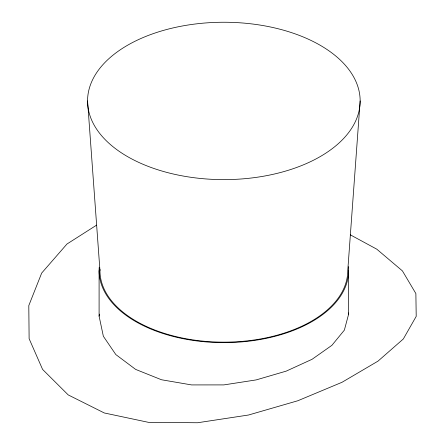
<?xml version="1.0" encoding="UTF-8"?>
<svg xmlns="http://www.w3.org/2000/svg" width="445" height="445" viewBox="0 0 445 445"><rect width="100%" height="100%" fill="white"/><g stroke="black" fill="none" stroke-linecap="round" stroke-linejoin="round"><path stroke-width="0.67" d="M360.15 100.937A136.292 78.687 0 0 1 155.711 169.083A136.292 78.687 0 0 1 155.711 32.791A136.292 78.687 0 0 1 360.15 100.937L347.756 270.616A123.899 71.534 0 0 1 222.711 342.149A123.899 71.534 0 0 1 99.975 269.292M348.613 270.616L348.613 314.187L344.363 330.129L331.903 345.326L312.073 359.293L286.235 371.119L256.148 379.913L223.857 384.903L191.567 384.919L161.479 379.757L135.642 369.406L115.811 354.554L103.351 336.259L99.096 316.15L99.524 314.12M96.598 225.131L66.961 244.027L41.685 273.058L28.797 305.587L29.12 338.684L42.587 369.411L68.224 394.921L104.297 412.966L148.385 422.322L197.563 422.75L248.533 415.013L297.822 400.75L342.01 382.288L378.011 361.134L403.315 338.984L416.203 316.384L415.875 293.567L402.419 270.894L376.793 249.183L350.248 234.793M348.268 312.907L348.613 314.187M87.565 100.937L99.958 270.616M99.096 270.616L99.096 316.15M348.418 266.599A124.756 72.029 0 0 1 224.441 342.644A124.756 72.029 0 0 1 99.235 267.273"/></g></svg>
